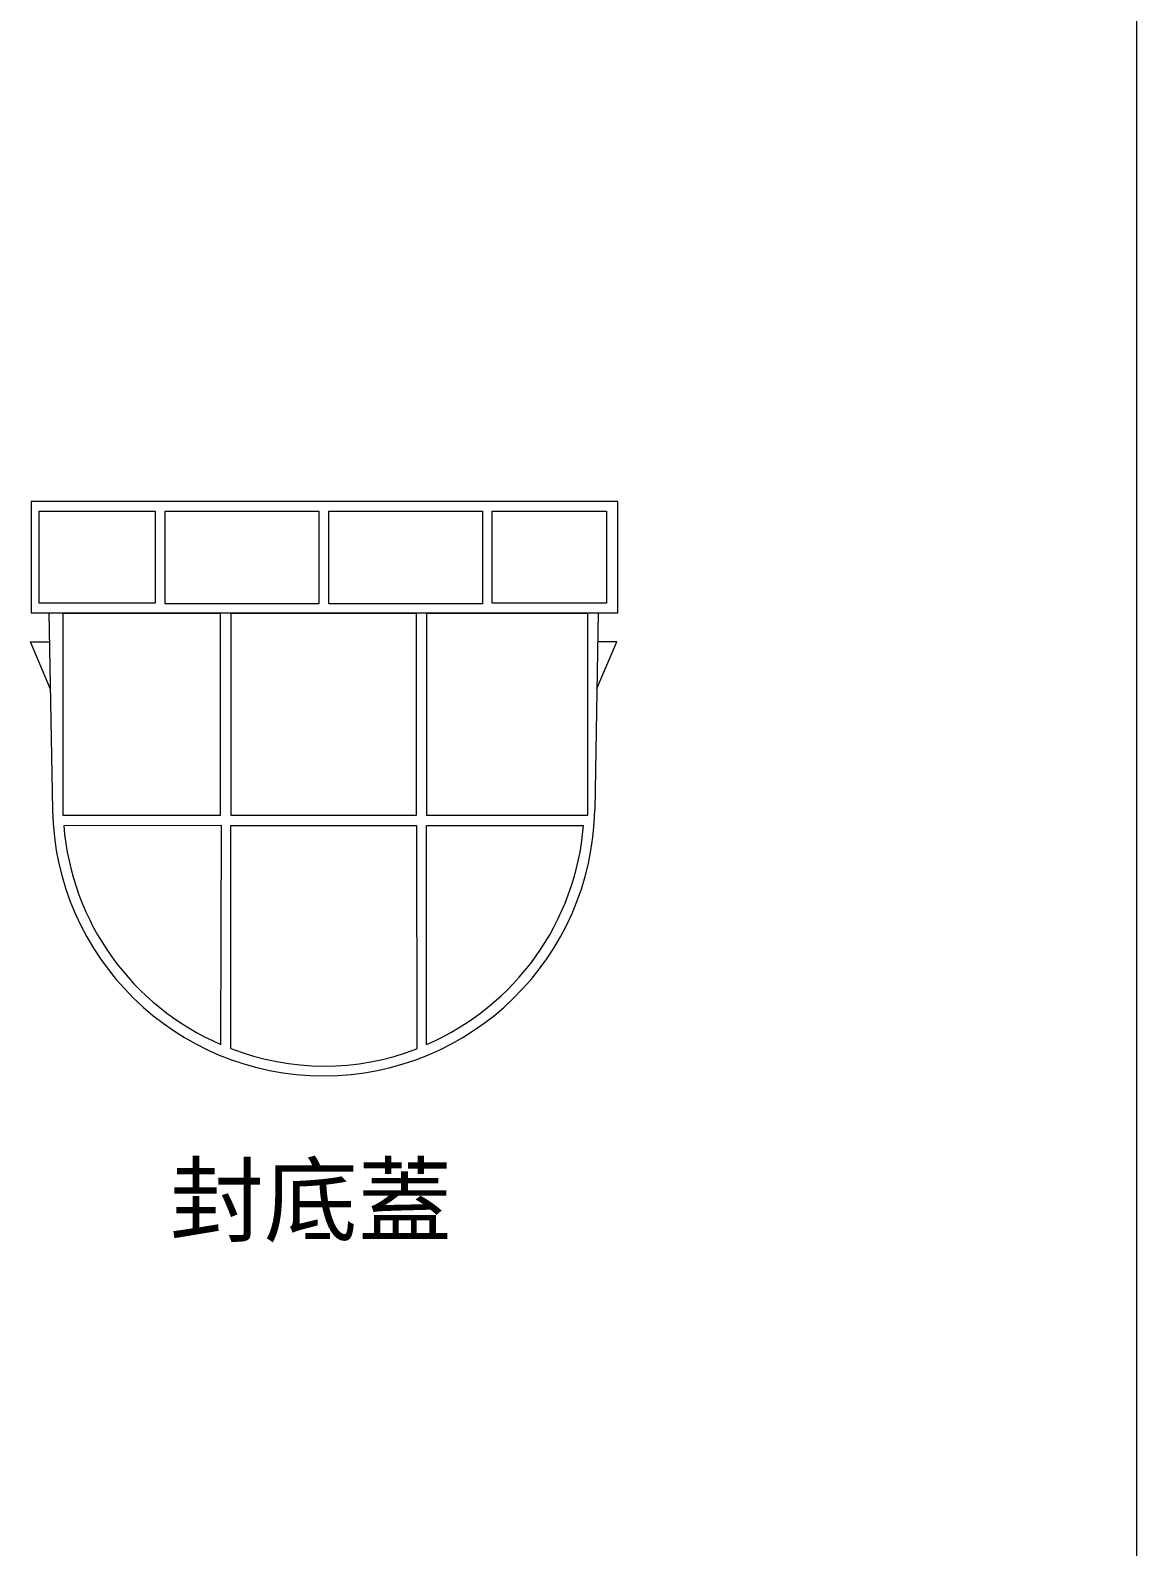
# Model space of a CAD drawing. Header units: millimetres. Extents: x 4267 to 8467, y 166 to 3136.
# Drawn here: x 5736.9 to 6058.1, y 1840.9 to 2281.4 of the extents above; entities that cross this region are included whole.
import ezdxf

# ---------------------------------------------------------------- set-up
doc = ezdxf.new("R2010")
doc.units = ezdxf.units.MM
doc.styles.add('微軟正黑體', font='Microsoft JhengHei.ttf')

msp = doc.modelspace()

# ---------------------------------------------------------------- linework, layer by layer
at = {"lineweight": 5}
for p, q in [((6058.11, 2936.72, 163.19), (6058.11, 557.54, 163.19)), ((5742.27, 2112.14, 163.19), (5743.3, 2054.99, 163.19)), ((5901.77, 2112.14, 163.19), (5900.74, 2054.99, 163.19)), ((5742.66, 2090.2, 163.19), (5736.86, 2103.74, 163.19)), ((5736.86, 2103.74, 163.19), (5742.42, 2103.74, 163.19)), ((5901.38, 2090.2, 163.19), (5907.19, 2103.74, 163.19)), ((5907.19, 2103.74, 163.19), (5901.62, 2103.74, 163.19)), ((5746.56, 2050.42, 163.19), (5792.24, 2050.52, 163.19)), ((5792.24, 2050.52, 163.19), (5792.12, 1986.83, 163.19)), ((5795.06, 1985.64, 163.19), (5795.06, 2050.42, 163.19)), ((5795.06, 2050.42, 163.19), (5848.98, 2050.42, 163.19)), ((5848.98, 2050.42, 163.19), (5849.09, 1985.53, 163.19)), ((5851.92, 1986.83, 163.19), (5851.92, 2050.42, 163.19)), ((5851.92, 2050.42, 163.19), (5897.48, 2050.42, 163.19))]:
    msp.add_line(p, q, dxfattribs=at)
at = {"lineweight": 5, "elevation": 163.19}
for points in [[(5737.1, 2112.14), (5907.46, 2112.14), (5907.46, 2144.56), (5737.1, 2144.56)], [(5739.46, 2141.74), (5773.06, 2141.74), (5773.06, 2114.96), (5739.46, 2114.96)], [(5776, 2141.74), (5820.67, 2141.74), (5820.67, 2114.84), (5776, 2114.84)], [(5823.49, 2141.74), (5868.16, 2141.74), (5868.16, 2114.84), (5823.49, 2114.84)], [(5870.98, 2141.74), (5904.16, 2141.74), (5904.16, 2114.96), (5870.98, 2114.96)], [(5746.28, 2053.37), (5792.12, 2053.37), (5792.12, 2112.02), (5746.28, 2112.02)], [(5795.06, 2053.37), (5848.98, 2053.37), (5848.98, 2112.02), (5795.06, 2112.02)], [(5851.92, 2053.37), (5898.7, 2053.37), (5898.7, 2112.02), (5851.92, 2112.02)]]:
    msp.add_lwpolyline(points, close=True, dxfattribs=at)
at = {"color": 3, "linetype": 'Continuous', "lineweight": 5}
msp.add_lwpolyline([(5743.3, 2054.99), (5743.3, 2054.99), (5743.3, 2054.99), (5743.3, 2054.99), (5743.3, 2054.99), (5743.3, 2054.99), (5743.3, 2054.99), (5743.3, 2054.99), (5743.3, 2054.99), (5743.3, 2054.99), (5743.3, 2054.99), (5743.3, 2054.99), (5743.3, 2054.99), (5743.3, 2054.99), (5743.3, 2054.99), (5743.3, 2054.99), (5743.3, 2054.99), (5743.3, 2054.99), (5743.3, 2054.99)], dxfattribs=at)
msp.add_arc((5906.08, 2143.21, 163.19), 1.35, 359.0858, 0, dxfattribs=at)
at = {"lineweight": 5}
for centre, radius, start, end in [((5822.02, 2056.41, 163.19), 78.73, 181.0334, 358.9666), ((5822.03, 2056.38, 163.19), 75.7, 184.5095, 246.7308), ((5822.02, 2056.37, 163.19), 75.7, 293.2673, 355.4954), ((5822.22, 2055.39, 163.19), 74.85, 248.7317, 291.0452)]:
    msp.add_arc(centre, radius, start, end, dxfattribs=at)

# ---------------------------------------------------------------- texts
at = {"lineweight": 5, "insert": (5777.38, 1951.58, 163.19), "char_height": 20, "attachment_point": 1, "style": '微軟正黑體'}
msp.add_mtext_dynamic_manual_height_columns('封底蓋', width=89.6435, gutter_width=16.92, heights=[32.88], dxfattribs=at)

doc.saveas('drawing.dxf')
